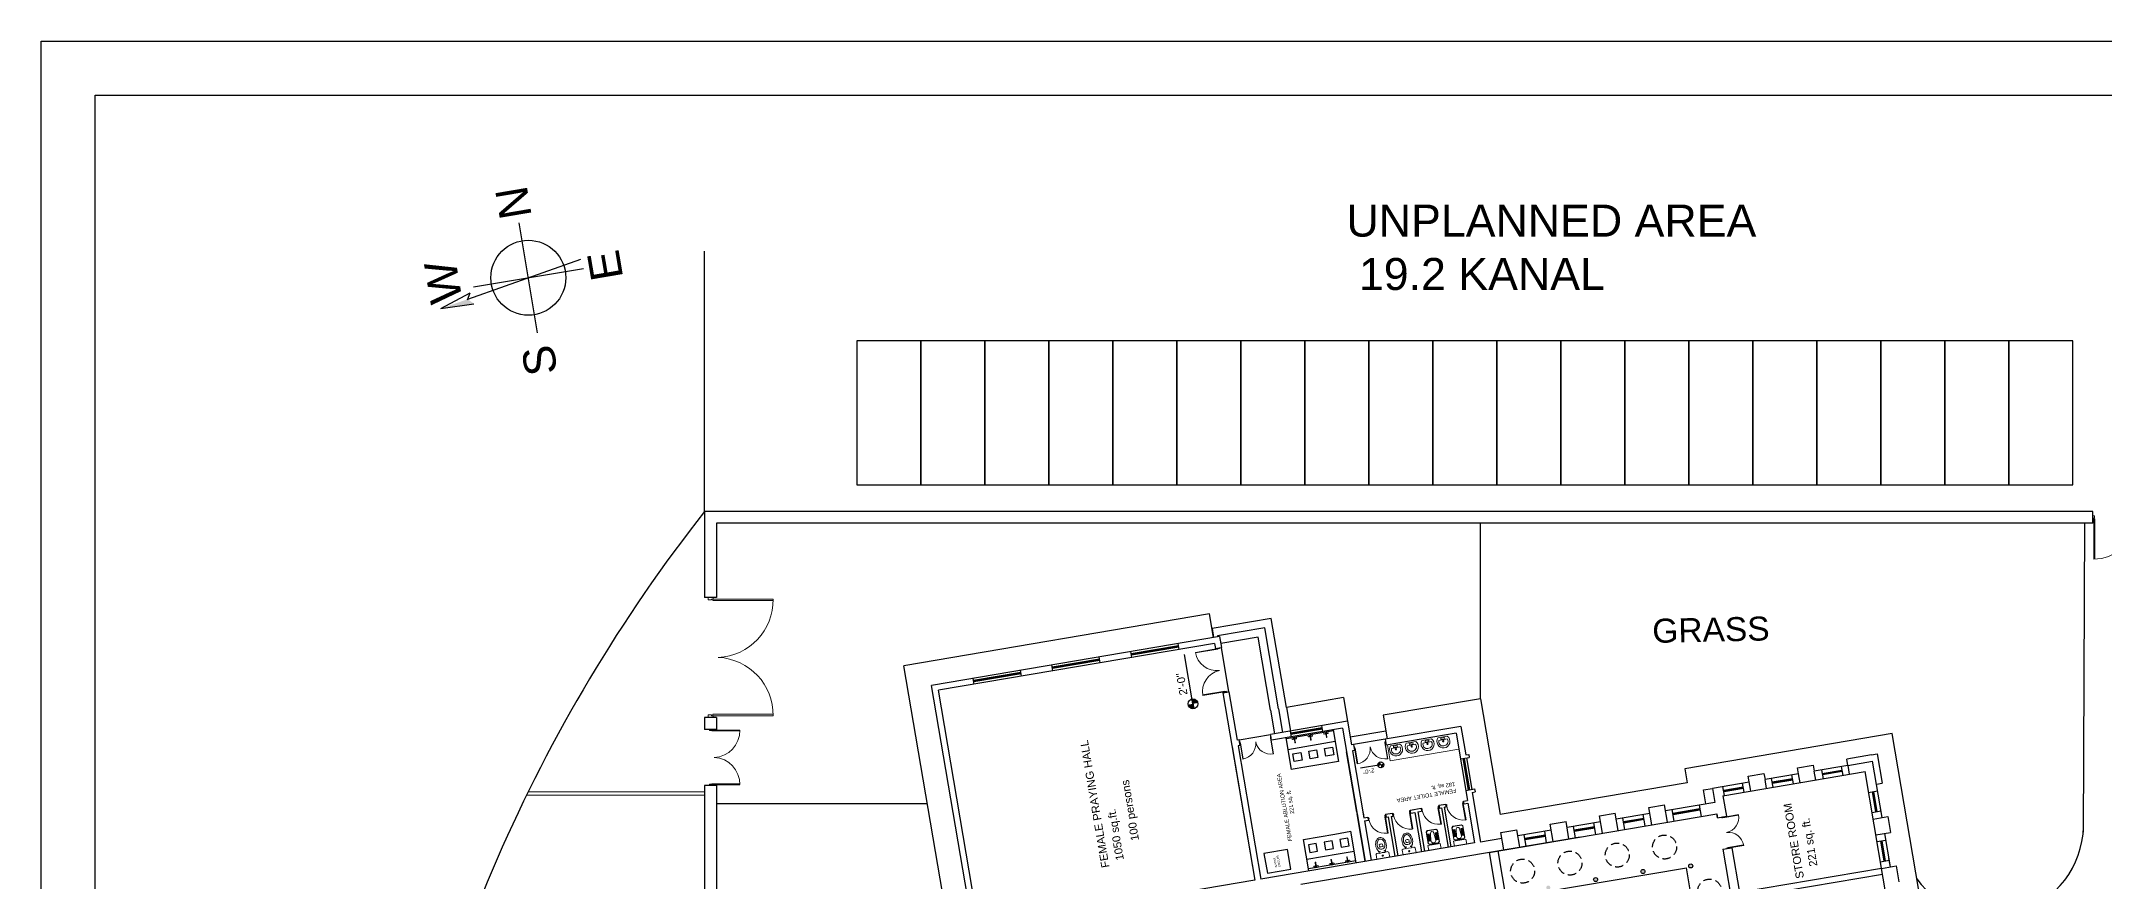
# Model space of a CAD drawing. Header units: inches. Extents: x -6210 to 141093, y -2740 to 21225.
# Drawn here: x 70651 to 73746, y 7378 to 8639 of the extents above; entities that cross this region are included whole.
import ezdxf

# ---------------------------------------------------------------- set-up
doc = ezdxf.new("R2010")
doc.units = ezdxf.units.IN
doc.header["$LTSCALE"] = 100
doc.header["$MEASUREMENT"] = 0
doc.linetypes.add('HIDDEN2', pattern=[0.1875, 0.125, -0.0625])
doc.linetypes.add('PHANTOM2', pattern=[1.25, 0.625, -0.125, 0.125, -0.125, 0.125, -0.125])
for name, color, linetype in [('1text', 6, 'Continuous'), ('A-REFR-SECT', 2, 'PHANTOM2'), ('boundary wall', 37, 'Continuous'), ('car area', 53, 'Continuous'), ('column', 2, 'Continuous'), ('courtyard slab', 5, 'Continuous'), ('dome', 40, 'Continuous'), ('pavement', 31, 'Continuous'), ('plinth level', 252, 'Continuous'), ('road', 253, 'Continuous'), ('SEAL', 5, 'Continuous'), ('steps', 9, 'Continuous'), ('TEXT', 81, 'Continuous'), ('walls', 1, 'Continuous'), ('windows', 150, 'Continuous')]:
    doc.layers.add(name, color=color, linetype=linetype)
for name, color, linetype, lineweight in [('DODTED', 2, 'HIDDEN2', 5), ('DOOR', 11, 'Continuous', 5), ('FURNITUR', 253, 'Continuous', 18), ('H', 8, 'Continuous', 5)]:
    doc.layers.add(name, color=color, linetype=linetype, lineweight=lineweight)
doc.styles.get("Standard").update_dxf_attribs({"font": 'arial.ttf', "height": 4})

# ---------------------------------------------------------------- blocks, each defined once
blk = doc.blocks.new('D')
at = {"layer": 'DOOR'}
for p, q in [((73476.8, 10997.4), (73476.8, 10955.3)), ((73478, 10955.3), (73478, 10997.4)), ((73557.4, 10955.3), (73557.4, 10997.4)), ((73558.5, 10997.4), (73558.5, 10955.3)), ((73475.7, 10955.4), (73476.8, 10955.4)), ((73475.7, 10952), (73475.7, 10955.4)), ((73477.4, 10952), (73475.7, 10952)), ((73476.8, 10955.4), (73476.8, 10954.2)), ((73476.8, 10955.3), (73478, 10955.3)), ((73476.8, 10954.2), (73477.4, 10954.2)), ((73477.4, 10954.2), (73477.4, 10952)), ((73558.5, 10955.3), (73557.4, 10955.3)), ((73557.9, 10954.2), (73557.9, 10952)), ((73558.5, 10954.2), (73557.9, 10954.2)), ((73557.9, 10952), (73559.7, 10952)), ((73559.7, 10955.4), (73558.5, 10955.4)), ((73558.5, 10955.4), (73558.5, 10954.2)), ((73559.7, 10952), (73559.7, 10955.4))]:
    blk.add_line(p, q, dxfattribs=at)
for centre, start, end in [((73477.4, 10957.1), 2.7057, 90.8209), ((73557.9, 10957.1), 89.1791, 177.2943)]:
    blk.add_arc(centre, 40.3, start, end, dxfattribs=at)
blk = doc.blocks.new('FDSADDFAEREWRWER')
at = {"layer": 'FURNITUR'}
for p, q in [((38122.8, -26485.2), (38118.7, -26485.2)), ((38122.8, -26490.3), (38118.7, -26490.3)), ((38129.7, -26484.3), (38128.3, -26484.3)), ((38129.7, -26491.2), (38128.3, -26491.2)), ((38129, -26485), (38129, -26483.6)), ((38129, -26491.9), (38129, -26490.5)), ((38131, -26483.3), (38131, -26479.5)), ((38131, -26487.7), (38131.5, -26483.7)), ((38131, -26487.7), (38131.5, -26491.7)), ((38131, -26495.9), (38131, -26492.1)), ((38131.1, -26479.3), (38132, -26478)), ((38131.4, -26483.6), (38131.1, -26483.4)), ((38131.3, -26491.9), (38131.1, -26492)), ((38139.5, -26477.9), (38132.4, -26477.9)), ((38139.7, -26497.4), (38139.7, -26478.1)), ((38131.1, -26496.2), (38132, -26497.4)), ((38139.5, -26497.6), (38132.4, -26497.6))]:
    blk.add_line(p, q, dxfattribs=at)
at = {"layer": 'FURNITUR', "extrusion": (0, 0, -1)}
for centre, major_axis, start_param, end_param in [((38113.9, -26487.7), (-4.02, 4.02), -0.785398, -0.250471), ((38113.9, -26487.7), (-4.02, -4.02), 0.250471, 0.785398), ((38116.6, -26489.4), (-6.28, 6.28), -0.250471, 0.175324), ((38116.6, -26486.1), (-6.28, 6.28), 4.537065, 4.96286), ((38113.9, -26487.7), (-2.45, -2.45), 0.785398, 1.320326), ((38113.9, -26487.7), (-2.45, 2.45), -1.320326, -0.785398), ((38116.6, -26489.4), (-4.71, 4.71), -0.250471, 0.175324), ((38116.6, -26486.1), (-4.71, 4.71), 4.537065, 4.96286), ((38118.4, -26491.9), (-8.51, 8.51), 0.175324, 0.503558), ((38118.4, -26483.5), (-8.51, 8.51), 4.208831, 4.537065), ((38118.4, -26491.9), (-6.94, -6.94), 1.74612, 2.074355), ((38118.4, -26483.5), (-6.94, -6.94), 5.779627, 6.107861), ((38119.6, -26496), (-11.5, 11.5), 0.503558, 0.785398), ((38119.6, -26496), (-9.95, -9.95), 2.074355, 2.310238), ((38119.6, -26479.4), (-9.95, 9.95), 3.972947, 4.208831), ((38123.2, -26487.7), (-3.69, -3.69), 0.295539, 1.275258), ((38118.7, -26485.4), (-0.125, -0.125), 1.275258, 2.356194), ((38118.7, -26490.1), (-0.125, 0.125), 3.926991, 5.007928), ((38119.9, -26487.7), (-4.12, 4.12), 0.626699, 4.08569), ((38119.6, -26496), (-11.5, -11.5), 2.356194, 2.638034), ((38114.8, -26487.7), (-5.34, -5.34), 3.582609, 4.271372), ((38120.8, -26491.9), (-8.51, 8.51), 1.067238, 1.389176), ((38120.8, -26483.5), (-8.51, -8.51), 4.894009, 5.215947), ((38131.1, -26476), (-4.89, -4.89), 5.503466, 6.019803), ((38131.1, -26499.4), (-4.89, 4.89), 0.263382, 0.779719), ((38129, -26484.3), (-0.275, 0.275), 3.926991, 7.068583), ((38129, -26491.2), (-0.275, 0.275), 3.926991, 7.068583), ((38129, -26484.3), (-0.275, 0.275), 0.785398, 3.926991), ((38129, -26491.2), (-0.275, 0.275), 0.785398, 3.926991), ((38131.5, -26479.5), (-0.314, 0.314), -0.785398, -0.165149), ((38131.2, -26483.3), (-0.125, 0.125), 4.434999, 5.497787), ((38131.2, -26492.1), (-0.125, 0.125), -0.785398, 0.415559), ((38131.3, -26491.7), (-0.125, -0.125), 3.819301, 5.127948), ((38131.3, -26483.7), (-0.125, -0.125), 2.864203, 4.034681), ((38132.4, -26478.3), (-0.314, -0.314), 1.405648, 2.356194), ((38135.7, -26487.7), (-0.627, 0.627), -0.785398, 2.356194), ((38135.7, -26487.7), (-0.627, -0.627), 3.926991, 7.068583), ((38139.5, -26478.1), (-0.157, -0.157), 2.356194, 3.926991), ((38119.6, -26479.4), (-11.5, -11.5), 5.497787, 5.779627), ((38119.6, -26479.4), (-11.5, 11.5), 3.645151, 3.926991), ((38131.5, -26495.9), (-0.314, 0.314), -1.405648, -0.785398), ((38132.4, -26497.2), (-0.314, 0.314), 3.926991, 4.877538), ((38139.5, -26497.4), (-0.157, -0.157), 3.926991, 5.497787)]:
    blk.add_ellipse(centre, major_axis=major_axis, ratio=1, start_param=start_param, end_param=end_param, dxfattribs=at)
blk = doc.blocks.new('A$C0F316CBE')
at = {"linetype": 'Continuous'}
for p, q in [((0, 16), (1.9, 17.9)), ((0, 16), (0, 2.8)), ((0, 2.8), (1.9, 0.9)), ((0.4, 15.8), (2, 17.5)), ((0.4, 15.8), (0.4, 3)), ((0.4, 3), (2, 1.3)), ((1.9, 17.9), (19.4, 17.9)), ((1.9, 0.9), (19.4, 0.9)), ((2, 17.5), (5.2, 17.5)), ((2, 1.3), (5.2, 1.3)), ((5.2, 17.9), (5.2, 14)), ((5.2, 14), (16.1, 14)), ((16.1, 13.2), (5.2, 11.8)), ((16.1, 5.6), (5.2, 7)), ((5.2, 4.8), (16.1, 4.8)), ((5.2, 4.8), (5.2, 0.9)), ((5.7, 14), (5.7, 17.1)), ((5.7, 4.8), (5.7, 1.7)), ((6.2, 14), (6.2, 17.1)), ((6.2, 4.8), (6.2, 1.7)), ((6.7, 14), (6.7, 17.1)), ((6.7, 4.8), (6.7, 1.7)), ((7.2, 14), (7.2, 17.1)), ((7.2, 4.8), (7.2, 1.7)), ((7.8, 14), (7.8, 17.1)), ((7.8, 4.8), (7.8, 1.7)), ((8.3, 14), (8.3, 17.1)), ((8.3, 4.8), (8.3, 1.7)), ((8.8, 14), (8.8, 17.1)), ((8.8, 4.8), (8.8, 1.7)), ((9.3, 14), (9.3, 17.1)), ((9.3, 4.8), (9.3, 1.7)), ((9.8, 14), (9.8, 17.1)), ((9.8, 4.8), (9.8, 1.7)), ((10.4, 14), (10.4, 17.1)), ((10.4, 4.8), (10.4, 1.7)), ((10.9, 14), (10.9, 17.1)), ((10.9, 4.8), (10.9, 1.7)), ((11.4, 14), (11.4, 17.1)), ((11.4, 4.8), (11.4, 1.7)), ((11.9, 14), (11.9, 17.1)), ((11.9, 4.8), (11.9, 1.7)), ((12.4, 14), (12.4, 17.1)), ((12.4, 4.8), (12.4, 1.7)), ((13, 14), (13, 17.1)), ((13, 4.8), (13, 1.7)), ((13.5, 14), (13.5, 17.1)), ((13.5, 4.8), (13.5, 1.7)), ((14, 14), (14, 17.1)), ((14, 4.8), (14, 1.7)), ((14.5, 14), (14.5, 17.1)), ((14.5, 4.8), (14.5, 1.7)), ((15, 14), (15, 17.1)), ((15, 4.8), (15, 1.7)), ((15.5, 14), (15.5, 17.1)), ((15.5, 4.8), (15.5, 1.7)), ((16.1, 17.9), (16.1, 14)), ((16.1, 17.5), (19.2, 17.5)), ((16.1, 4.8), (16.1, 0.9)), ((16.1, 1.3), (19.2, 1.3)), ((20.9, 15.8), (19.2, 17.5)), ((20.9, 3), (19.2, 1.3)), ((21.2, 16), (19.4, 17.9)), ((21.2, 2.8), (19.4, 0.9)), ((20.9, 15.8), (20.9, 3)), ((21.2, 16), (21.2, 2.8)), ((22.4, 9.4), (22.4, 18.8)), ((22.4, 18.8), (29.9, 18.8)), ((22.4, 9.4), (22.4, 0)), ((22.4, 0), (29.9, 0)), ((29.9, 18.8), (29.9, 0))]:
    blk.add_line(p, q, dxfattribs=at)
for centre, radius, start, end in [((5.2, 9.4), 2.44, 90, 270), ((16.1, 9.4), 3.76, 256.2366, 103.7634)]:
    blk.add_arc(centre, radius, start, end, dxfattribs=at)
blk = doc.blocks.new('A$C47FC17B3')
for p, q in [((0, 8.3), (0, 6.2)), ((0, 8.3), (6.6, 8.3)), ((0.4, 5.8), (1.6, 5.8)), ((2, 8.3), (2, 6.2)), ((2.9, 4.8), (2.9, 0.5)), ((3.8, 4.8), (3.8, 0.5)), ((4.6, 8.3), (4.6, 6.2)), ((6.2, 5.8), (5, 5.8)), ((6.6, 8.3), (6.6, 6.2))]:
    blk.add_line(p, q)
blk.add_lwpolyline([(2.3, 8.3), (4.4, 8.3), (4.4, 8.1), (2.3, 8.1)], close=True)
for centre, radius, start, end in [((0.4, 6.2), 0.386, 180, 270), ((1.6, 6.2), 0.386, 270, 0), ((-54.7, 1.9), 57.6, 2.8972, 6.1915), ((3.3, 0.5), 0.462, 180, 0), ((61.3, 1.9), 57.6, 173.8085, 177.1028), ((5, 6.2), 0.386, 180, 270), ((6.2, 6.2), 0.386, 270, 0)]:
    blk.add_arc(centre, radius, start, end)
blk = doc.blocks.new('A$C4A15109F')
at = {"layer": 'H'}
blk.add_blockref('A$C47FC17B3', (-3.3, 18.7), dxfattribs=at)
blk = doc.blocks.new('D1')
for points in [[(1.5, 0.4), (2.2, 0.4), (2.2, -1.9), (0, -1.9), (0, 1.9), (1.5, 1.9)], [(1.5, 40.9), (1.5, 1.9), (3, 1.9), (3, 40.9)], [(42, 1.9), (42, -1.9), (39.8, -1.9), (39.8, 0.4), (40.5, 0.4), (40.5, 1.9)]]:
    blk.add_lwpolyline(points, close=True)
blk.add_arc((1.5, 1.9), 39, 0, 88.1502)
blk = doc.blocks.new('LAV', base_point=(396, 588))
for p, q in [((396.2, 580.6), (396.2, 595.1)), ((397.6, 585), (397.6, 590.7)), ((397.6, 590.7), (399.3, 590.7)), ((399.3, 590.7), (399.3, 585)), ((400.3, 580.9), (400.3, 594)), ((396.2, 580.6), (396.2, 580.6)), ((399.3, 585), (397.6, 585)), ((400.3, 580.9), (400.3, 580.9))]:
    blk.add_line(p, q)
for centre, radius, start, end in [((402.6, 587.4), 10, 6.3511, 130.1512), ((403, 587.4), 9.62, 225.0409, 4.876), ((403.4, 588.7), 6.06, 355.5607, 119.9347), ((402.9, 587.3), 6.63, 247.3713, 10.7334)]:
    blk.add_arc(centre, radius, start, end)
blk = doc.blocks.new('A$C56213ABD')
for points in [[(11.2, 10.1), (8.6, 10.1)], [(9.9, 11.4), (9.9, 8.7)]]:
    blk.add_lwpolyline(points)
for radius in [0.938, 0.75]:
    blk.add_circle((9.9, 10.1), radius)
at = {"rotation": 270}
blk.add_blockref('LAV', (10.1, 16.5), dxfattribs=at)

msp = doc.modelspace()

# ---------------------------------------------------------------- hatches: boundary and pattern name
at = {"layer": '1text'}
h = msp.add_hatch(color=256, dxfattribs=at)
h.dxf.hatch_style = 1
h.paths.add_polyline_path([(72370.79078, 7643.56473, 0.4142135624), (72379.30521, 7637.52082), (72378.06994, 7644.79999)])
h.paths.add_polyline_path([(72376.83468, 7652.07916), (72378.06994, 7644.79999), (72385.34911, 7646.03525, 0.4142135624)])
h = msp.add_hatch(color=256, dxfattribs=at)
h.dxf.hatch_style = 1
h.paths.add_polyline_path([(72660.59915, 7548.83862, 0.4142135624), (72664.30388, 7554.0577), (72659.84198, 7553.30053)])
h.paths.add_polyline_path([(72655.38007, 7552.54335), (72659.84198, 7553.30053), (72659.0848, 7557.76243, 0.4142135624)])
at = {"layer": 'column'}
h = msp.add_hatch(color=2, dxfattribs=at)
h.dxf.hatch_style = 1
h.paths.add_polyline_path([(73102.47377, 6241.51041, 1), (73101.46993, 6247.42584, 1)])
h.paths.add_polyline_path([(73172.45509, 6259.47188, 1), (73173.45893, 6253.55645, 1)])
h.paths.add_polyline_path([(73244.44409, 6265.60249, 1), (73243.44025, 6271.51792, 1)])
h.paths.add_polyline_path([(73314.42541, 6283.56396, 1), (73315.42925, 6277.64853, 1)])
h.paths.add_polyline_path([(73306.39472, 6330.8874, 1), (73305.39088, 6336.80283, 1)])
h.paths.add_polyline_path([(73293.34484, 6407.78799, 1), (73294.34868, 6401.87256, 1)])
h.paths.add_polyline_path([(73281.2988, 6478.77315, 1), (73282.30264, 6472.85772, 1)])
h.paths.add_polyline_path([(73269.25276, 6549.75831, 1), (73270.2566, 6543.84288, 1)])
h.paths.add_polyline_path([(73258.21056, 6614.82804, 1), (73257.20672, 6620.74347, 1)])
h.paths.add_polyline_path([(73245.16068, 6691.72863, 1), (73246.16452, 6685.8132, 1)])
h.paths.add_polyline_path([(73233.11464, 6762.71379, 1), (73234.11848, 6756.79836, 1)])
h.paths.add_polyline_path([(73222.07244, 6827.78352, 1), (73221.0686, 6833.69895, 1)])
h.paths.add_polyline_path([(73210.0264, 6898.76868, 1), (73209.02256, 6904.68411, 1)])
h.paths.add_polyline_path([(73196.97652, 6975.66927, 1), (73197.98036, 6969.75384, 1)])
h.paths.add_polyline_path([(73184.93048, 7046.65443, 1), (73185.93432, 7040.739, 1)])
h.paths.add_polyline_path([(73173.88828, 7111.72416, 1), (73172.88444, 7117.63959, 1)])
h.paths.add_polyline_path([(73161.84224, 7182.70932, 1), (73160.8384, 7188.62475, 1)])
h.paths.add_polyline_path([(73149.7962, 7253.69448, 1), (73148.79236, 7259.60991, 1)])
h.paths.add_polyline_path([(73136.74632, 7330.59507, 1), (73137.75016, 7324.67964, 1)])
h.paths.add_polyline_path([(73125.2022, 7398.62251, 1), (73124.19836, 7404.53794, 1)])
h.paths.add_polyline_path([(73052.57801, 7396.23501, 1), (73053.58184, 7390.31958, 1)])
h.paths.add_polyline_path([(72981.59285, 7384.18897, 1), (72982.59668, 7378.27354, 1)])
h.paths.add_polyline_path([(72910.60769, 7372.14293, 1), (72911.61152, 7366.2275, 1)])

# ---------------------------------------------------------------- linework, layer by layer
at = {"layer": '1text'}
for p, q in [((72378.06994, 7644.79999), (72365.53179, 7718.68508)), ((72376.83468, 7652.07916), (72379.30521, 7637.52082)), ((72659.84198, 7553.30053), (72629.54686, 7548.15951)), ((72655.38007, 7552.54335), (72664.30388, 7554.0577))]:
    msp.add_line(p, q, dxfattribs=at)
for centre, radius in [((72378.06994, 7644.79999), 7.38324), ((72659.84198, 7553.30053), 4.5257)]:
    msp.add_circle(centre, radius, dxfattribs=at)
at = {"layer": 'A-REFR-SECT', "linetype": 'ByBlock'}
for p, q in [((71394.93639, 8201.43631), (71367.41694, 8366.36638)), ((71290.15891, 8251.71882), (71459.99952, 8311.77193)), ((71298.71163, 8270.14162), (71463.6417, 8297.66107)), ((71250.02372, 8237.52762), (71294.07089, 8261.33562)), ((71250.02372, 8237.52762), (71299.53836, 8244.96231)), ((71289.78749, 8250.80576), (71294.07089, 8261.33562))]:
    msp.add_line(p, q, dxfattribs=at)
msp.add_circle((71381.17667, 8283.90134), 56.205, dxfattribs=at)
msp.add_solid([(71290.15891, 8251.71882), (71250.02372, 8237.52762), (71299.53836, 8244.96231)], dxfattribs=at)
at = {"layer": 'boundary wall'}
for p, q in [((71645.63403, 7933.39278), (71645.63403, 7804.39242)), ((73727.63403, 7933.35081), (71645.63403, 7933.39278)), ((73727.63403, 7915.56322), (73727.63403, 7933.35081)), ((71663.63403, 7915.56322), (71663.63403, 7804.39242)), ((73727.63403, 7915.56322), (71663.63403, 7915.56322)), ((71663.63403, 7804.39242), (71645.63403, 7804.39242)), ((71663.63403, 7624.39242), (71645.63403, 7624.39242)), ((71645.63403, 7624.39242), (71645.63403, 7606.39242)), ((71663.63403, 7624.39242), (71663.63403, 7606.39242)), ((71663.63403, 7606.39242), (71645.63403, 7606.39242)), ((71663.63403, 7522.39242), (71645.63403, 7522.39242)), ((71645.63403, 7522.39242), (71645.63403, 6829.39278)), ((71663.63403, 7522.39242), (71663.63403, 6811.39278))]:
    msp.add_line(p, q, dxfattribs=at)
at = {"layer": 'car area'}
for points in [[(71873.63403, 8189.36472), (71873.63403, 7973.36472), (71969.63403, 7973.36472), (71969.63403, 8189.36472)], [(71969.63403, 8189.36472), (71969.63403, 7973.36472), (72065.63403, 7973.36472), (72065.63403, 8189.36472)], [(72065.63403, 8189.36472), (72065.63403, 7973.36472), (72161.63403, 7973.36472), (72161.63403, 8189.36472)], [(72161.63403, 8189.36472), (72161.63403, 7973.36472), (72257.63403, 7973.36472), (72257.63403, 8189.36472)], [(72257.63403, 8189.36472), (72257.63403, 7973.36472), (72353.63403, 7973.36472), (72353.63403, 8189.36472)], [(72353.63403, 8189.36472), (72353.63403, 7973.36472), (72449.63403, 7973.36472), (72449.63403, 8189.36472)], [(72449.63403, 8189.36472), (72449.63403, 7973.36472), (72545.63403, 7973.36472), (72545.63403, 8189.36472)], [(72545.63403, 8189.36472), (72545.63403, 7973.36472), (72641.63403, 7973.36472), (72641.63403, 8189.36472)], [(72641.63403, 8189.36472), (72641.63403, 7973.36472), (72737.63403, 7973.36472), (72737.63403, 8189.36472)], [(72737.63403, 8189.36472), (72737.63403, 7973.36472), (72833.63403, 7973.36472), (72833.63403, 8189.36472)], [(72833.63403, 8189.36472), (72833.63403, 7973.36472), (72929.63403, 7973.36472), (72929.63403, 8189.36472)], [(72929.63403, 8189.36472), (72929.63403, 7973.36472), (73025.63403, 7973.36472), (73025.63403, 8189.36472)], [(73025.63403, 8189.36472), (73025.63403, 7973.36472), (73121.63403, 7973.36472), (73121.63403, 8189.36472)], [(73121.63403, 8189.36472), (73121.63403, 7973.36472), (73217.63403, 7973.36472), (73217.63403, 8189.36472)], [(73217.63403, 8189.36472), (73217.63403, 7973.36472), (73313.63403, 7973.36472), (73313.63403, 8189.36472)], [(73313.63403, 8189.36472), (73313.63403, 7973.36472), (73409.63403, 7973.36472), (73409.63403, 8189.36472)], [(73409.63403, 8189.36472), (73409.63403, 7973.36472), (73505.63403, 7973.36472), (73505.63403, 8189.36472)], [(73505.63403, 8189.36472), (73505.63403, 7973.36472), (73601.63403, 7973.36472), (73601.63403, 8189.36472)], [(73601.63403, 8189.36472), (73601.63403, 7973.36472), (73697.63403, 7973.36472), (73697.63403, 8189.36472)]]:
    msp.add_lwpolyline(points, close=True, dxfattribs=at)
at = {"layer": 'column'}
for centre in [(73124.66691, 7401.57456), (72982.0821, 7381.2291), (73053.06726, 7393.27514)]:
    msp.add_circle(centre, 3, dxfattribs=at)
at = {"layer": 'courtyard slab', "color": 5}
for p in [(72847.64492, 7353.09843), (73306.99713, 6286.92312)]:
    msp.add_line(p, (73118.27584, 7399.02395), dxfattribs=at)
at = {"layer": 'dome', "linetype": 'HIDDEN2'}
for centre in [(73014.52725, 7417.9327), (73085.51241, 7429.97874), (72872.55693, 7393.84062), (72943.54209, 7405.88666), (73153.06377, 7363.85328)]:
    msp.add_circle(centre, 18, dxfattribs=at)
at = {"layer": 'FURNITUR'}
for p, q in [((72776.74984, 7576.89161), (72772.73449, 7600.55333)), ((72669.74252, 7583.0758), (72673.75786, 7559.41408)), ((72673.75786, 7559.41408), (72776.74984, 7576.89161))]:
    msp.add_line(p, q, dxfattribs=at)
at = {"layer": 'pavement'}
for p, q in [((72809.57144, 7652.44783), (72809.57144, 7915.56322)), ((73715.51415, 7915.56322), (73713.42856, 7452.30439)), ((71645.62152, 7507.33399), (71379.60977, 7507.99308)), ((71645.63403, 7512.33398), (71381.98028, 7512.99383)), ((71663.63403, 7495.10091), (71979.69949, 7495.10091))]:
    msp.add_line(p, q, dxfattribs=at)
msp.add_arc((73575.51423, 7464.10917), 138.41862, 216.12779463, 358.31691957, dxfattribs=at)
at = {"layer": 'plinth level'}
for p, q in [((72403.04676, 7779.72778), (71944.60093, 7701.93044)), ((72409.06978, 7744.2352), (72403.04676, 7779.72778)), ((72006.33698, 7338.13151), (71944.60128, 7701.92897)), ((72603.90266, 7654.06092), (72518.12892, 7639.50529)), ((72603.90266, 7654.06092), (72609.92568, 7618.56834)), ((72809.57144, 7652.44783), (72663.16455, 7627.60287)), ((72809.57144, 7652.44783), (72839.03938, 7478.79852)), ((72663.16455, 7627.60287), (72669.18757, 7592.11029)), ((73426.77743, 7600.15369), (73115.91814, 7547.40149)), ((73508.85321, 7116.49582), (73426.77743, 7600.15369)), ((73119.48385, 7526.38939), (72839.03938, 7478.79852)), ((73115.91814, 7547.40149), (73119.48385, 7526.38939))]:
    msp.add_line(p, q, dxfattribs=at)
at = {"layer": 'road'}
msp.add_line((71645.63403, 7933.39278), (71645.63403, 8323.8545), dxfattribs=at)
msp.add_arc((73507.45728, 6467.55658), 2369.61211, 141.78620927, 171.21665938, dxfattribs=at)
at = {"layer": 'SEAL', "color": 1}
for points in [[(75942.56375, 8638.58549), (75942.56375, 5085.63468), (70650.557, 5085.63468), (70650.557, 8638.58549)], [(75861.81486, 8557.83661), (75861.81486, 5166.38356), (70731.30589, 5166.38356), (70731.30589, 8557.83661)]]:
    msp.add_lwpolyline(points, close=True, dxfattribs=at)
at = {"layer": 'steps'}
for p, q in [((72495.5426, 7772.60247), (72406.81115, 7757.54492)), ((72518.12892, 7639.50529), (72495.5426, 7772.60247)), ((72406.81115, 7757.54492), (72409.06978, 7744.2352)), ((72485.71941, 7758.76393), (72414.73425, 7746.71789)), ((72414.73425, 7746.71789), (72414.98521, 7745.23904)), ((72475.89622, 7744.9254), (72419.69964, 7735.38895)), ((72494.4672, 7635.48994), (72475.89622, 7744.9254)), ((72506.29806, 7637.49762), (72485.71941, 7758.76393)), ((72431.99664, 7662.92493), (72420.70347, 7729.47352)), ((72494.4672, 7635.48994), (72500.49022, 7599.99736)), ((72506.29806, 7637.49762), (72512.32108, 7602.00504)), ((72518.12892, 7639.50529), (72524.15194, 7604.01271)), ((72447.25135, 7590.96283), (72494.57479, 7598.99353)), ((72667.17989, 7603.94115), (72613.94102, 7594.90662)), ((72666.22985, 7591.60838), (72618.90641, 7583.57768))]:
    msp.add_line(p, q, dxfattribs=at)
msp.add_lwpolyline([(72489.62355, 7390.86035), (72525.11613, 7396.88337), (72520.09695, 7426.46052), (72484.60437, 7420.4375)], close=True, dxfattribs=at)
at = {"layer": 'walls', "color": 1}
for p, q in [((72417.94292, 7745.74095), (71986.11653, 7672.46088)), ((72417.94292, 7745.74095), (72420.70347, 7729.47352)), ((72410.57553, 7735.36205), (71996.49543, 7665.09349)), ((72410.57553, 7735.36205), (72411.83033, 7727.96777)), ((72411.83033, 7727.96777), (72420.70347, 7729.47352)), ((72047.85249, 7308.66193), (71986.11653, 7672.46088)), ((72056.72564, 7310.16769), (71996.49543, 7665.09349)), ((72423.12349, 7661.41918), (72431.99664, 7662.92493)), ((72423.12349, 7661.41918), (72470.80573, 7380.43625)), ((72431.99664, 7662.92493), (72444.29364, 7590.46092)), ((72609.92568, 7618.56834), (72494.57479, 7598.99353)), ((72609.92568, 7618.56834), (72615.9487, 7583.07576)), ((72447.25135, 7590.96283), (72444.29364, 7590.46092)), ((72448.75711, 7582.08969), (72447.25135, 7590.96283)), ((72496.08055, 7590.12038), (72494.57479, 7598.99353)), ((72602.55829, 7608.18944), (72496.08055, 7590.12038)), ((72517.34641, 7593.72916), (72525.3771, 7546.40572)), ((72517.34641, 7593.72916), (72525.3771, 7546.40572)), ((72589.11352, 7604.38645), (72518.12836, 7592.34041)), ((72591.34308, 7588.02891), (72520.35792, 7575.98287)), ((72525.6577, 7595.13957), (72524.15194, 7604.01271)), ((72572.98114, 7603.17026), (72571.47538, 7612.0434)), ((72588.33157, 7605.7752), (72596.36226, 7558.45176)), ((72602.55829, 7608.18944), (72623.9249, 7482.27983)), ((72618.90641, 7583.57768), (72615.9487, 7583.07576)), ((72618.90641, 7583.57768), (72620.41217, 7574.70454)), ((72780.10188, 7610.93223), (72666.22985, 7591.60838)), ((72666.22985, 7591.60838), (72667.73561, 7582.73523)), ((72772.73449, 7600.55333), (72667.73561, 7582.73523)), ((72772.73449, 7600.55333), (72789.79971, 7499.99102)), ((72780.10188, 7610.93223), (72787.37969, 7568.04536)), ((72436.92625, 7580.08202), (72470.80573, 7380.43625)), ((72448.75711, 7582.08969), (72445.79939, 7581.58777)), ((72445.79939, 7581.58777), (72479.67888, 7381.94201)), ((72572.70054, 7554.43641), (72549.03882, 7550.42106)), ((72596.36226, 7558.45176), (72572.70054, 7554.43641)), ((72623.9249, 7482.27983), (72608.58131, 7572.69686)), ((72608.58131, 7572.69686), (72636.43777, 7408.54368)), ((72620.41217, 7574.70454), (72617.45445, 7574.20262)), ((72617.45445, 7574.20262), (72634.51967, 7473.64031)), ((72779.25943, 7562.10304), (72792.56914, 7564.36167)), ((72787.37969, 7568.04536), (72791.81627, 7568.79824)), ((72788.13257, 7563.60879), (72796.16327, 7516.28535)), ((72791.81627, 7568.79824), (72792.56914, 7564.36167)), ((73360.33643, 7552.36412), (73310.05528, 7543.8315)), ((73411.66483, 7474.03512), (73397.30787, 7558.63809)), ((73404.5823, 7569.56478), (73412.00536, 7525.82203)), ((72549.03882, 7550.42106), (72525.3771, 7546.40572)), ((73212.45068, 7527.2682), (73157.43374, 7517.93193)), ((73173.00209, 7506.88085), (73386.25678, 7543.06974)), ((73286.39356, 7539.81616), (73236.1124, 7531.28355)), ((73413.41266, 7383.04504), (73386.25678, 7543.06974)), ((72746.91284, 7492.71321), (72757.26485, 7494.46992)), ((72746.91284, 7492.71321), (72747.66572, 7488.27663)), ((72758.01772, 7490.03335), (72757.26485, 7494.46992)), ((72783.88428, 7498.98718), (72789.79971, 7499.99102)), ((72784.63716, 7494.55061), (72783.88428, 7498.98718)), ((72784.63716, 7494.55061), (72790.55259, 7495.55445)), ((72787.29012, 7514.7796), (72800.59984, 7517.03823)), ((72790.55259, 7495.55445), (72800.59096, 7436.40015)), ((72796.91614, 7511.84878), (72801.35272, 7512.60166)), ((72796.91614, 7511.84878), (72809.56982, 7437.28292)), ((72800.59984, 7517.03823), (72801.35272, 7512.60166)), ((73137.33773, 7492.90449), (73087.05657, 7484.37187)), ((73160.99945, 7496.91983), (73137.33773, 7492.90449)), ((73157.43374, 7517.93193), (73160.99945, 7496.91983)), ((73173.00209, 7506.88085), (73178.21879, 7476.13972)), ((72624.39173, 7479.52884), (72636.43777, 7408.54368)), ((72636.43777, 7408.54368), (72624.39173, 7479.52884)), ((72624.39173, 7479.52884), (72636.43777, 7408.54368)), ((72633.26488, 7481.0346), (72634.51967, 7473.64031)), ((72634.51967, 7473.64031), (72640.4351, 7474.64415)), ((72635.27255, 7469.20374), (72641.18798, 7470.20757)), ((72635.27255, 7469.20374), (72645.31092, 7410.04944)), ((72640.4351, 7474.64415), (72641.18798, 7470.20757)), ((72667.05454, 7479.16141), (72677.40654, 7480.91812)), ((72667.05454, 7479.16141), (72667.80742, 7474.72484)), ((72667.80742, 7474.72484), (72670.76513, 7475.22676)), ((72670.76513, 7475.22676), (72680.8035, 7416.07246)), ((72675.2017, 7475.97963), (72678.15942, 7476.48155)), ((72675.2017, 7475.97963), (72685.24007, 7416.82533)), ((72678.15942, 7476.48155), (72677.40654, 7480.91812)), ((72704.02598, 7485.43539), (72720.29341, 7488.19594)), ((72704.02598, 7485.43539), (72709.94141, 7486.43923)), ((72704.77885, 7480.99882), (72704.02598, 7485.43539)), ((72704.77885, 7480.99882), (72710.69428, 7482.00265)), ((72704.77885, 7480.99882), (72710.69428, 7482.00265)), ((72710.69428, 7482.00265), (72720.73265, 7422.84835)), ((72715.13086, 7482.75553), (72721.04629, 7483.75937)), ((72715.13086, 7482.75553), (72725.16922, 7423.60123)), ((72720.29341, 7488.19594), (72721.04629, 7483.75937)), ((72747.66572, 7488.27663), (72750.62344, 7488.77855)), ((72750.62344, 7488.77855), (72760.6618, 7429.62425)), ((72755.06001, 7489.53143), (72758.01772, 7490.03335)), ((72755.06001, 7489.53143), (72765.09838, 7430.37713)), ((72822.28916, 7421.82495), (73163.90524, 7479.79652)), ((72989.45198, 7467.80857), (72939.17082, 7459.27596)), ((73063.39485, 7480.35653), (73013.1137, 7471.82392)), ((73163.90524, 7479.79652), (73164.90908, 7473.88109)), ((73163.90524, 7479.79652), (73164.90908, 7473.88109)), ((73164.90908, 7473.88109), (73178.21879, 7476.13972)), ((73411.66483, 7474.03512), (73409.22785, 7488.39576)), ((73420.53797, 7475.54088), (73424.55332, 7451.87916)), ((72800.59096, 7436.40015), (72479.67888, 7381.94201)), ((72543.72619, 7441.49694), (72567.38791, 7445.51229)), ((72551.75689, 7394.1735), (72543.72619, 7441.49694)), ((72567.38791, 7445.51229), (72591.04963, 7449.52764)), ((72591.04963, 7449.52764), (72614.71135, 7453.54298)), ((72622.74205, 7406.21954), (72614.71135, 7453.54298)), ((72622.74205, 7406.21954), (72614.71135, 7453.54298)), ((72841.56623, 7442.71265), (72809.56982, 7437.28292)), ((72887.89734, 7432.95853), (72852.40476, 7426.93551)), ((72915.5091, 7455.26061), (72865.22795, 7446.728)), ((72923.38992, 7438.98155), (72887.89734, 7432.95853)), ((72958.8825, 7445.00457), (72923.38992, 7438.98155)), ((73172.93977, 7426.55765), (73186.24949, 7428.81628)), ((73186.24949, 7428.81628), (73197.64837, 7361.64472)), ((73424.21278, 7400.09225), (73415.68017, 7450.3734)), ((72816.91218, 7420.91249), (72539.82738, 7373.89175)), ((72548.74538, 7411.91979), (72572.4071, 7415.93514)), ((72622.24013, 7409.17726), (72551.25497, 7397.13122)), ((72572.4071, 7415.93514), (72596.06882, 7419.95049)), ((72596.06882, 7419.95049), (72619.73054, 7423.96583)), ((72852.40476, 7426.93551), (72816.91218, 7420.91249)), ((72822.28916, 7421.82495), (73035.10253, 6167.7538)), ((72835.59888, 7424.08359), (73038.64767, 6227.55338)), ((73172.93977, 7426.55765), (73189.35783, 7329.80894)), ((73424.21278, 7400.09225), (73422.02677, 7412.97403)), ((73433.08593, 7401.598), (73437.10128, 7377.93628)), ((72470.80573, 7380.43625), (72056.72564, 7310.16769)), ((73465.11025, 7078.4004), (73413.41266, 7383.04504))]:
    msp.add_line(p, q, dxfattribs=at)
at = {"layer": 'walls'}
for p, q in [((72239.02806, 7706.25079), (72237.52231, 7715.12393)), ((72286.3515, 7714.28148), (72284.84575, 7723.15463)), ((72357.33666, 7726.32752), (72355.83091, 7735.20067)), ((72049.7343, 7674.12802), (72048.22855, 7683.00116)), ((72120.71946, 7686.17406), (72119.21371, 7695.0472)), ((72168.0429, 7694.20475), (72166.53715, 7703.07789)), ((73284.8878, 7548.6893), (73308.54952, 7552.70465)), ((73308.54952, 7552.70465), (73310.05528, 7543.8315)), ((73395.70916, 7568.05902), (73358.73772, 7561.78504)), ((73360.33643, 7552.36412), (73358.73772, 7561.78504)), ((73360.33643, 7552.36412), (73397.30787, 7558.63809)), ((73360.33643, 7552.36412), (73362.59506, 7539.0544)), ((73395.70916, 7568.05902), (73404.5823, 7569.56478)), ((73204.85027, 7512.28542), (73202.59163, 7525.59514)), ((73210.94493, 7536.14134), (73234.60665, 7540.15669)), ((73214.70931, 7513.95848), (73210.94493, 7536.14134)), ((73234.60665, 7540.15669), (73236.1124, 7531.28355)), ((73238.37103, 7517.97383), (73236.1124, 7531.28355)), ((73248.23008, 7519.64689), (73245.97145, 7532.95661)), ((73278.79314, 7524.83338), (73276.53451, 7538.1431)), ((73286.39356, 7539.81616), (73284.8878, 7548.6893)), ((73288.65219, 7526.50644), (73286.39356, 7539.81616)), ((73312.31391, 7530.52179), (73310.05528, 7543.8315)), ((73320.90023, 7545.67187), (73323.15886, 7532.36215)), ((73350.47738, 7550.69105), (73352.73601, 7537.38134)), ((73403.13221, 7524.31628), (73412.00536, 7525.82203)), ((73061.8891, 7489.22967), (73085.55082, 7493.24502)), ((73089.96237, 7467.24856), (73085.55082, 7493.24502)), ((73137.33773, 7492.90449), (73140.24352, 7475.78118)), ((73143.63107, 7515.58965), (73157.43374, 7517.93193)), ((73147.19678, 7494.57755), (73143.63107, 7515.58965)), ((73175.27312, 7507.26624), (73173.01448, 7520.57595)), ((73391.52693, 7512.01374), (73404.83664, 7514.27237)), ((72914.00335, 7464.13376), (72937.66507, 7468.1491)), ((72918.4149, 7438.1373), (72914.00335, 7464.13376)), ((72942.07662, 7442.15265), (72937.66507, 7468.1491)), ((72951.93567, 7443.82571), (72949.02987, 7460.94902)), ((72982.49872, 7449.0122), (72979.59293, 7466.13551)), ((72987.94622, 7476.68171), (73011.60794, 7480.69706)), ((72992.35777, 7450.68526), (72987.94622, 7476.68171)), ((73016.01949, 7454.7006), (73011.60794, 7480.69706)), ((73025.87854, 7456.37367), (73022.97275, 7473.49698)), ((73056.4416, 7461.56016), (73053.5358, 7478.68347)), ((73066.30065, 7463.23322), (73061.8891, 7489.22967)), ((73099.82142, 7468.92162), (73096.91562, 7486.04493)), ((73164.90908, 7473.88109), (73163.90524, 7479.79652)), ((73396.65068, 7481.8204), (73409.96039, 7484.07903)), ((73398.35511, 7471.77649), (73420.53797, 7475.54088)), ((72840.06047, 7451.5858), (72863.72219, 7455.60114)), ((72844.47202, 7425.58934), (72840.06047, 7451.5858)), ((72868.13374, 7429.60469), (72863.72219, 7455.60114)), ((72877.99279, 7431.27775), (72875.087, 7448.40106)), ((72908.55585, 7436.46424), (72905.65005, 7453.58755)), ((73402.37045, 7448.11477), (73424.55332, 7451.87916)), ((73404.07489, 7438.07086), (73417.3846, 7440.3295)), ((73410.90307, 7397.83361), (73197.64837, 7361.64472)), ((73409.19864, 7407.87752), (73422.50835, 7410.13615)), ((73410.90307, 7397.83361), (73433.08593, 7401.598)), ((73412.40882, 7388.96047), (73199.15412, 7352.77157))]:
    msp.add_line(p, q, dxfattribs=at)
for points in [[(72539.85168, 7571.91598), (72541.85935, 7560.08512), (72530.02849, 7558.07745), (72528.02082, 7569.90831)], [(72563.5134, 7575.93133), (72565.52107, 7564.10047), (72553.69021, 7562.09279), (72551.68254, 7573.92365)], [(72587.17512, 7579.94667), (72589.18279, 7568.11581), (72577.35193, 7566.10814), (72575.34426, 7577.939)], [(72565.02423, 7423.57867), (72563.01655, 7435.40953), (72551.18569, 7433.40185), (72553.19337, 7421.57099)], [(72588.68595, 7427.59401), (72586.67827, 7439.42487), (72574.84741, 7437.4172), (72576.85509, 7425.58634)], [(72612.34767, 7431.60936), (72610.33999, 7443.44022), (72598.50913, 7441.43255), (72600.51681, 7429.60169)]]:
    msp.add_lwpolyline(points, close=True, dxfattribs=at)
at = {"layer": 'windows'}
for p, q in [((72238.10788, 7711.67327), (72167.12272, 7699.62723)), ((72238.27519, 7710.68736), (72167.29003, 7698.64132)), ((72238.44249, 7709.70146), (72167.45733, 7697.65542)), ((72356.41648, 7731.75), (72285.43132, 7719.70396)), ((72356.58379, 7730.7641), (72285.59863, 7718.71806)), ((72356.75109, 7729.77819), (72285.76593, 7717.73215)), ((72119.79928, 7691.59653), (72048.81412, 7679.55049)), ((72119.96659, 7690.61063), (72048.98143, 7678.56459)), ((72120.13389, 7689.62472), (72049.14873, 7677.57868)), ((72572.06095, 7608.59274), (72524.73751, 7600.56204)), ((72572.22826, 7607.60683), (72524.90482, 7599.57614)), ((72572.39556, 7606.62093), (72525.07213, 7598.59023)), ((72782.71009, 7562.68861), (72790.74079, 7515.36517)), ((72783.696, 7562.85591), (72791.72669, 7515.53247)), ((72784.6819, 7563.02322), (72792.7126, 7515.69978)), ((73246.84932, 7527.78351), (73277.41237, 7532.97)), ((73247.01662, 7526.79761), (73277.57968, 7531.9841)), ((73247.18393, 7525.8117), (73277.74698, 7530.99819)), ((73321.7781, 7540.49878), (73351.35525, 7545.51796)), ((73321.9454, 7539.51287), (73351.52255, 7544.53205)), ((73322.11271, 7538.52697), (73351.68986, 7543.54615)), ((73174.32668, 7515.47656), (73203.4695, 7520.42204)), ((73174.49398, 7514.49066), (73203.6368, 7519.43614)), ((73174.66129, 7513.50475), (73203.80411, 7518.45023)), ((73402.31963, 7482.78241), (73397.19588, 7512.97575)), ((73403.30554, 7482.94971), (73398.18179, 7513.14305)), ((73404.29144, 7483.11702), (73399.16769, 7513.31036)), ((72949.90774, 7455.77592), (72980.47079, 7460.96241)), ((72950.07504, 7454.79002), (72980.6381, 7459.97651)), ((73023.85061, 7468.32388), (73054.41367, 7473.51037)), ((73024.01792, 7467.33798), (73054.58097, 7472.52447)), ((73024.18522, 7466.35207), (73054.74828, 7471.53856)), ((73097.79349, 7480.87184), (73138.21559, 7487.73139)), ((73097.96079, 7479.88593), (73138.3829, 7486.74549)), ((73098.1281, 7478.90003), (73138.5502, 7485.75958)), ((72875.96486, 7443.22796), (72906.52792, 7448.41445)), ((72876.13217, 7442.24206), (72906.69522, 7447.42855)), ((72876.29948, 7441.25615), (72906.86253, 7446.44264)), ((72950.24235, 7453.80411), (72980.8054, 7458.9906)), ((73414.86759, 7408.83953), (73409.74384, 7439.03287)), ((73415.85349, 7409.00684), (73410.72974, 7439.20018)), ((73416.8394, 7409.17414), (73411.71565, 7439.36749))]:
    msp.add_line(p, q, dxfattribs=at)

# ---------------------------------------------------------------- block references
at = {"layer": 'DODTED', "rotation": 9.631227569719975}
for p in [(72534.47648, 7567.72865), (72558.1382, 7571.74399), (72581.79992, 7575.75934)]:
    msp.add_blockref('A$C4A15109F', p, dxfattribs=at)
at = {"layer": 'DODTED', "xscale": -1, "rotation": 189.6312275697199}
for p in [(72558.56856, 7425.75833), (72582.23028, 7429.77367), (72605.892, 7433.78902)]:
    msp.add_blockref('A$C4A15109F', p, dxfattribs=at)
at = {"layer": 'DOOR', "extrusion": (-1.67306e-17, 9.85905e-17, -1), "xscale": -0.6428571428571358, "yscale": 0.6428571428571361, "zscale": 0.6428571428571361, "rotation": 170.36877243028}
for p in [(-72747.28928, 7490.49492), (-72784.26072, 7496.7689), (-72667.43098, 7476.94312), (-72704.40242, 7483.2171)]:
    msp.add_blockref('D1', p, dxfattribs=at)
at = {"layer": 'FURNITUR', "xscale": -1}
for name, p, rotation in [('A$C56213ABD', (72693.92315, 7568.53284), 9.631227569719973), ('A$C56213ABD', (72717.58487, 7572.54819), 9.631227569719973), ('A$C56213ABD', (72741.24659, 7576.56353), 9.631227569719973), ('A$C56213ABD', (72764.90831, 7580.57888), 9.631227569719973), ('FDSADDFAEREWRWER', (40168.14507, 40583.68055), 99.63122756971902), ('FDSADDFAEREWRWER', (40207.58201, 40590.37292), 99.63122756971902)]:
    msp.add_blockref(name, p, dxfattribs=dict(at, rotation=rotation))
at = {"layer": 'FURNITUR', "rotation": 279.63122756972}
for p in [(72765.1208, 7460.6754), (72726.82958, 7454.17745)]:
    msp.add_blockref('A$C0F316CBE', p, dxfattribs=at)
at = {"layer": 'walls'}
for p, xscale, yscale, zscale, rotation in [((178812.89931, 23572.56191), 1.428571718558486, 1.428571718558486, 1.428571718558486, 180), ((48182.47644, -149823.50716), -2.142857600985711, 2.142857600985711, 2.142857600985711, 270), ((90983.79828, -49075.92924), 0.8035714285551382, 0.8035714285551382, 0.8035714285551382, 99.63122756971896), ((30006.49147, 6733.01282), -0.5714285710502828, 0.5714285710502829, 0.5714285710502829, 189.6312275697199), ((30178.14665, 6725.62699), -0.5714285710502828, 0.5714285710502829, 0.5714285710502829, 189.6312275697199), ((74033.10825, -35013.76419), -0.5714277454903107, 0.5714277454903107, 0.571427745490311, 279.631227569719)]:
    msp.add_blockref('D', p, dxfattribs=dict(at, xscale=xscale, yscale=yscale, zscale=zscale, rotation=rotation))
at = {"layer": 'walls', "xscale": -1, "rotation": 270}
msp.add_blockref('D', (60700.96283, -65953.27831), dxfattribs=at)

# ---------------------------------------------------------------- texts
at = {"layer": '1text', "attachment_point": 1}
for s, width, insert, char_height, rotation in [('GRASS', 357.290061, (73066.60179, 7772.10637), 36, 1.25043735), ("2'-0''", 12, (72358.19347, 7656.82367), 12, 99.63122757), ('FEMALE PRAYING HALL', 408.0624556, (72241.00089, 7397.93067), 12, 99.63122757), ('100 persons', 408.0624556, (72285.39367, 7438.48617), 12, 99.63122757), ('FEMALE ABLUTION AREA', 210.1224263, (72520.87664, 7438.13399), 6, 99.63122757), ("2'-0''", 12, (72650.63638, 7542.17093), 6, 189.63122757), ('FEMALE TOILET AREA\\P182 sq. ft.', 408.0624556, (72773.37474, 7511.69836), 6, 189.63122757), ('221 sq. ft.', 43.1149217, (72524.17722, 7479.10341), 6, 99.63122757), ('STORE ROOM', 408.0624556, (73282.8519, 7381.61132), 12, 99.63122757), ('1050 sq.ft.', 408.0624556, (72262.7226, 7409.03185), 12, 99.63122757), ('221 sq. ft.', 217.5008772, (73303.04016, 7399.88763), 12, 99.63122757), ('WATER\\PCOOLER', 39.400908, (72501.48939, 7398.89106), 3, 99.63122757)]:
    msp.add_mtext_dynamic_manual_height_columns(s, width=width, gutter_width=240, heights=[0], dxfattribs=dict(at, insert=insert, char_height=char_height, rotation=rotation))
at = {"layer": 'TEXT', "char_height": 48, "attachment_point": 1, "rotation": 99.63122757}
for s, insert in [('N', (71339.1296, 8368.37709)), ('W', (71235.11405, 8242.01672)), ('E', (71476.28807, 8275.96217)), ('S', (71377.97264, 8133.61447))]:
    msp.add_mtext_dynamic_manual_height_columns(s, width=47.8341244, gutter_width=240, heights=[0], dxfattribs=dict(at, insert=insert))
at = {"layer": 'TEXT', "insert": (72608.35724, 8393.54784), "char_height": 48, "attachment_point": 1}
msp.add_mtext_dynamic_manual_height_columns('UNPLANNED AREA\\P 19.2 KANAL', width=628.0891877, gutter_width=240, heights=[0], dxfattribs=at)

doc.saveas('drawing.dxf')
